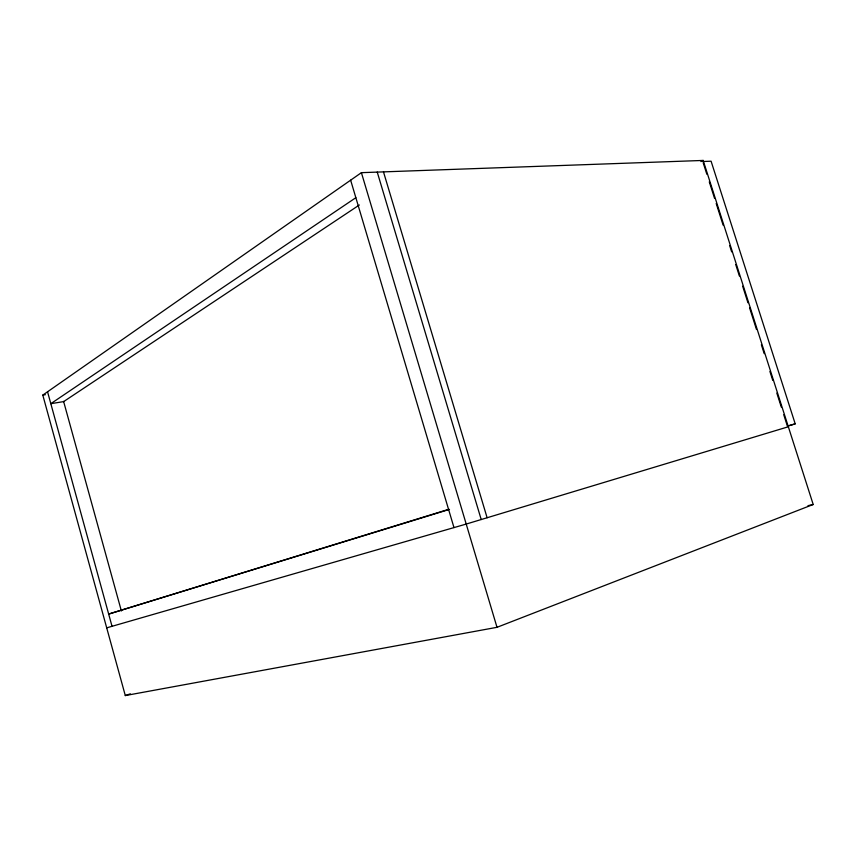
<?xml version="1.0" encoding="UTF-8"?>
<svg xmlns="http://www.w3.org/2000/svg" width="856" height="856" viewBox="0 0 856 856"><rect width="100%" height="100%" fill="white"/><g stroke="black" fill="none" stroke-linecap="round" stroke-linejoin="round"><path stroke-width="1.28" d="M42.8 395.098L361.403 172.666L703.161 160.436L813.2 504.484L497.004 627.309L125.297 695.564L42.8 395.098L45.357 394.702M355.85 197.693L50.825 403.679L63.654 401.603L359.349 204.991M700.914 161.602L703.161 160.436M125.297 695.564L130.358 693.831M448.555 509.363L108.669 614.073L449.507 509.374M788.344 426.759L466.21 524.065L106.7 627.844M702.776 161.506L711.09 161.206L795.203 423.838L787.413 426.181L783.754 414.732M787.627 426.053L795.203 423.838M807.989 505.682L813.2 504.484M703.183 162.779L706.842 174.228M709.282 181.868L714.578 198.41M716.205 203.503L723.117 225.128M729.633 245.49L731.666 251.857M735.732 264.579L739.391 276.028M742.655 286.214L747.941 302.757M749.567 307.839L756.49 329.474M761.369 344.743L764.215 353.646M769.918 371.461L772.765 380.374M776.831 393.097L781.303 407.092M383.477 171.874L487.118 517.752M377.239 172.099L481.211 519.538M361.403 172.666L497.004 627.309M350.639 180.177L453.98 527.596M63.59 401.368L121.381 610.981M47.551 391.781L112.029 626.303"/></g></svg>
